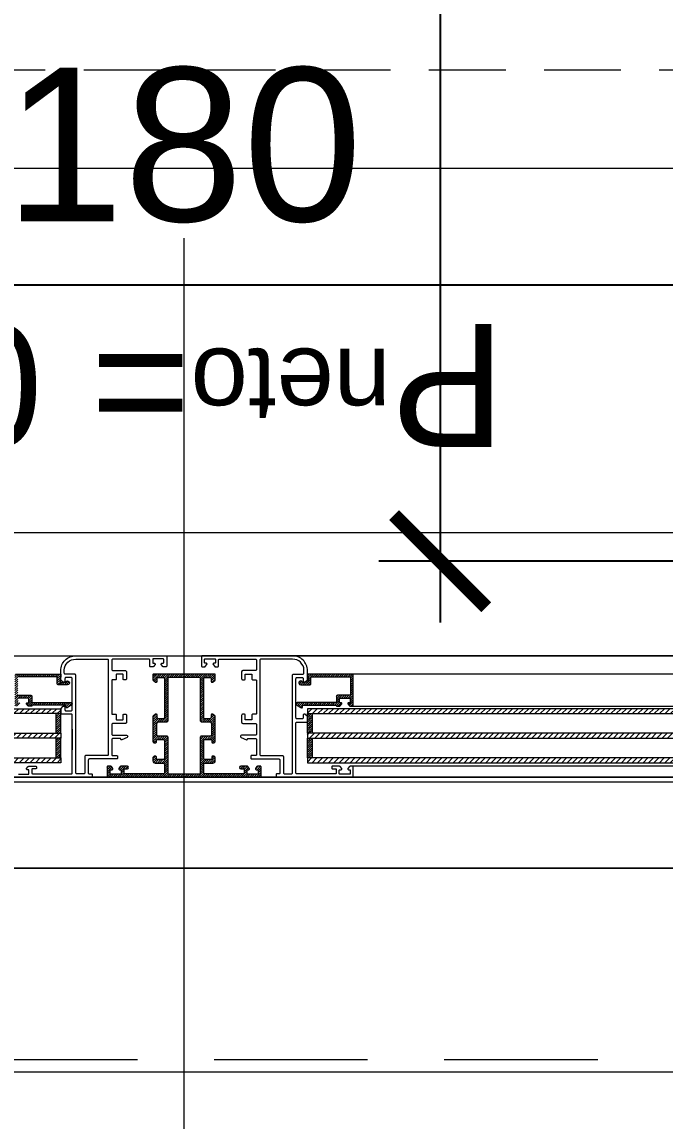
# Model space of a CAD drawing. Header units: feet. Extents: x 92587 to 97987, y -55119 to -48334.
# Drawn here: x 94881 to 94933.3, y -54207.9 to -54118.5 of the extents above; entities that cross this region are included whole.
import ezdxf

# ---------------------------------------------------------------- set-up
doc = ezdxf.new("R2010")
doc.units = ezdxf.units.FT
doc.header["$LTSCALE"] = 50
doc.header["$MEASUREMENT"] = 0
doc.linetypes.add('CACHE', pattern=[0.375, 0.25, -0.125])
doc.layers.get('0').update_dxf_attribs({"color": 8})
for name, color, linetype, lineweight in [('BETON CACHE', 4, 'CACHE', 5), ('CONSOLE ISOL.', 214, 'Continuous', 15), ('mobilimi', 8, 'Continuous', 9), ('WINDOWS', 21, 'Continuous', 5)]:
    doc.layers.add(name, color=color, linetype=linetype, lineweight=lineweight)
doc.layers.add('BORD', color=5, linetype='Continuous')
doc.layers.add('COTE 50ème', color=1, linetype='Continuous')
doc.styles.add('GENERATED_STYLE_1', font='arial.ttf')
doc.styles.add('RS_TXT_50', font='arial.ttf', dxfattribs={"height": 12.5})
doc.dimstyles.new('RS_50CM_LINEAIRE', dxfattribs={"dimscale": 5, "dimtxt": 12.5, "dimasz": 1.5, "dimexe": 1, "dimexo": 2.5, "dimgap": 1, "dimtad": 1, "dimdec": 1, "dimrnd": 0.5, "dimdsep": 46, "dimtxsty": 'RS_TXT_50', "dimblk1": 'ARCHTICK', "dimblk2": 'ARCHTICK', "dimsah": 1, "dimcen": 2.5, "dimdle": 1, "dimclrt": 4, "dimadec": 0, "dimazin": 2, "dimtfac": 1, "dimtdec": 1, "dimtix": 1, "dimtmove": 2, "dimatfit": 3, "dimfxl": 1, "dimtolj": 1, "dimtzin": 0, "dimarcsym": 0})
pattern_1 = [(135, (-46708.70849, -43852.52553), (-0.08838834765, -0.08838834765), [])]
pattern_2 = [(135, (-46708.9128, -43852.52553), (-0.2209708691, -0.2209708691), [])]

# ---------------------------------------------------------------- blocks, each defined once
blk = doc.blocks.new('DRITARE POS 2')
at = {"layer": 'WINDOWS'}
h = blk.add_hatch(dxfattribs=at)
h.set_pattern_fill('ANSI31', color=140, scale=2.5, angle=450)
h.set_pattern_definition(pattern_2)
h.paths.add_polyline_path([(-8.709, -80.013), (-8.712, -12.576), (-8.312, -12.576), (-8.309, -80.013)])
h.paths.add_polyline_path([(-6.709, -80.013), (-6.712, -12.576), (-6.312, -12.576), (-6.309, -80.013)])
h.paths.add_polyline_path([(-4.712, -80.018), (-4.712, -12.581), (-4.312, -12.581), (-4.312, -80.018)])
at = {"layer": 'WINDOWS', "transparency": 33554559}
h = blk.add_hatch(dxfattribs=at)
h.set_pattern_fill('ANSI31', color=140, angle=450)
h.set_pattern_definition([(135, (-46708.90849, -43835.52553), (-0.08838834765, -0.08838834765), [])])
h.paths.add_polyline_path([(-6.712, -12.576), (-8.312, -12.576), (-8.312, -12.976), (-6.712, -12.976)])
h.paths.add_polyline_path([(-4.712, -12.576), (-6.312, -12.576), (-6.312, -12.976), (-4.712, -12.976)])
h.paths.add_polyline_path([(-6.709, -79.613), (-8.309, -79.613), (-8.309, -80.013), (-6.709, -80.013)])
h.paths.add_polyline_path([(-4.709, -79.613), (-6.309, -79.613), (-6.309, -80.013), (-4.709, -80.013)])
h = blk.add_hatch(dxfattribs=at)
h.set_pattern_fill('ANSI31', color=256, angle=450)
h.set_pattern_definition(pattern_1)
h.paths.add_polyline_path([(-1.493, -76.331, 0.414214), (-1.549, -76.275), (-4.056, -76.275, 0.414214), (-4.112, -76.331), (-4.112, -76.536, 0.250765), (-4.087, -76.582), (-3.919, -76.713, 0.599022), (-3.832, -76.667), (-3.832, -76.592, -0.414214), (-3.776, -76.536), (-3.515, -76.536, -0.414214), (-3.459, -76.592), (-3.459, -77.339, -0.414214), (-3.515, -77.395), (-3.776, -77.395, -0.414214), (-3.832, -77.339), (-3.832, -77.264, 0.599022), (-3.919, -77.217), (-4.087, -77.348, 0.250765), (-4.112, -77.395), (-4.112, -77.6, 0.414214), (-4.056, -77.656), (-4.019, -77.656), (-4.019, -80.344, -0.414214), (-4.075, -80.4), (-4.149, -80.4, 0.603122), (-4.226, -80.546), (-3.984, -80.901, 0.737396), (-3.813, -80.848), (-3.813, -77.712, -0.414214), (-3.757, -77.656), (-3.309, -77.656, 0.414214), (-3.216, -77.563), (-3.216, -76.555, -0.414214), (-3.16, -76.499), (-1.811, -76.499, -0.414214), (-1.717, -76.592), (-1.717, -79.635, -0.414214), (-1.811, -79.728), (-2.277, -79.728, 0.414214), (-2.371, -79.821), (-2.371, -80.559, 1.657435), (-2.122, -80.428, -0.247394), (-2.147, -80.382), (-2.147, -80.008, -0.414214), (-2.091, -79.952), (-1.736, -79.952), (-1.736, -80.008), (-1.493, -80.008), (-1.493, -79.952)])
at = {"layer": 'WINDOWS'}
h = blk.add_hatch(dxfattribs=at)
h.set_pattern_fill('ANSI31', color=256, angle=450)
h.set_pattern_definition(pattern_1)
h.paths.add_polyline_path([(-9.613, -85.221, -0.414214), (-9.557, -85.165), (-9.259, -85.165, -0.414214), (-9.203, -85.221), (-9.203, -85.436, 1), (-8.997, -85.436), (-8.997, -84.904, 0.250765), (-9.022, -84.857), (-9.19, -84.745, 0.599022), (-9.277, -84.792), (-9.277, -84.866, -0.414214), (-9.333, -84.922), (-9.595, -84.922, -0.414214), (-9.651, -84.866), (-9.651, -84.082, -0.414214), (-9.595, -84.026), (-9.333, -84.026, -0.414214), (-9.277, -84.082), (-9.277, -84.194, 0.599022), (-9.19, -84.241), (-9.022, -84.129, 0.250765), (-8.997, -84.082), (-8.997, -83.84, 0.414214), (-9.053, -83.784), (-9.837, -83.784, 0.414214), (-9.893, -83.84), (-9.893, -90.056), (-9.893, -96.272, 0.414214), (-9.837, -96.328), (-9.053, -96.328, 0.414214), (-8.997, -96.272), (-8.997, -96.029, 0.250765), (-9.022, -95.982), (-9.19, -95.87, 0.599022), (-9.277, -95.917), (-9.277, -96.029, -0.414214), (-9.333, -96.085), (-9.595, -96.085, -0.414214), (-9.651, -96.029), (-9.651, -95.245, -0.414214), (-9.595, -95.189), (-9.333, -95.189, -0.414214), (-9.277, -95.245), (-9.277, -95.32, 0.599022), (-9.19, -95.366), (-9.022, -95.254, 0.250765), (-8.997, -95.208), (-8.997, -94.676, 1), (-9.203, -94.676), (-9.203, -94.89, -0.414214), (-9.259, -94.946), (-9.557, -94.946, -0.414214), (-9.613, -94.89), (-9.613, -91.717, -0.414214), (-9.557, -91.661), (-8.829, -91.661, -0.414214), (-8.736, -91.754), (-8.736, -92.408, 0.414214), (-8.549, -92.594), (-8.293, -92.594, 0.198912), (-8.253, -92.578), (-8.192, -92.517, 0.198912), (-8.176, -92.478), (-8.176, -92.37, 0.414214), (-8.232, -92.314), (-8.4, -92.314, -0.414214), (-8.456, -92.258), (-8.456, -91.754, -0.414214), (-8.363, -91.661), (-6.907, -91.661, -0.414214), (-6.813, -91.754), (-6.813, -92.258, -0.414214), (-6.869, -92.314), (-7.037, -92.314, 0.414214), (-7.093, -92.37), (-7.093, -92.478, 0.198912), (-7.077, -92.517), (-7.016, -92.578, 0.198912), (-6.977, -92.594), (-4.97, -92.594, 0.198912), (-4.93, -92.578), (-4.776, -92.424, 0.198912), (-4.76, -92.384), (-4.76, -92.314, 0.414214), (-4.816, -92.258), (-5.003, -92.258, -0.340481), (-5.133, -92.165), (-5.133, -91.754, -0.414214), (-5.04, -91.661), (-1.867, -91.661, -0.414214), (-1.773, -91.754), (-1.773, -92.165, -0.414214), (-1.867, -92.258), (-2.091, -92.258, 0.414214), (-2.147, -92.314), (-2.147, -92.384, 0.198912), (-2.13, -92.424), (-1.976, -92.578, 0.198912), (-1.937, -92.594), (-1.549, -92.594, 0.414214), (-1.493, -92.538), (-1.493, -90.056), (-1.493, -87.573, 0.414214), (-1.549, -87.517), (-1.937, -87.517, 0.198912), (-1.976, -87.533), (-2.13, -87.687, 0.198912), (-2.147, -87.727), (-2.147, -87.797, 0.414214), (-2.091, -87.853), (-1.867, -87.853, -0.414214), (-1.773, -87.946), (-1.773, -88.357, -0.414214), (-1.867, -88.45), (-5.04, -88.45, -0.414214), (-5.133, -88.357), (-5.133, -87.946, -0.340481), (-5.003, -87.853), (-4.816, -87.853, 0.414214), (-4.76, -87.797), (-4.76, -87.727, 0.198912), (-4.776, -87.687), (-4.93, -87.533, 0.198912), (-4.97, -87.517), (-6.977, -87.517, 0.198912), (-7.016, -87.533), (-7.077, -87.594, 0.198912), (-7.093, -87.633), (-7.093, -87.741, 0.414214), (-7.037, -87.797), (-6.869, -87.797, -0.414214), (-6.813, -87.853), (-6.813, -88.357, -0.414214), (-6.907, -88.45), (-8.363, -88.45, -0.414214), (-8.456, -88.357), (-8.456, -87.853, -0.414214), (-8.4, -87.797), (-8.232, -87.797, 0.414214), (-8.176, -87.741), (-8.176, -87.633, 0.198912), (-8.192, -87.594), (-8.253, -87.533, 0.198912), (-8.293, -87.517), (-8.549, -87.517, 0.414214), (-8.736, -87.704), (-8.736, -88.357, -0.414214), (-8.829, -88.45), (-9.557, -88.45, -0.414214), (-9.613, -88.394)])
h.paths.add_polyline_path([(-9.557, -88.73), (-6.627, -88.73), (-6.533, -88.637), (-6.533, -87.89), (-6.44, -87.797), (-5.507, -87.797), (-5.413, -87.89), (-5.413, -88.637), (-5.32, -88.73), (-1.829, -88.73), (-1.773, -88.786), (-1.773, -90.056), (-1.773, -91.325), (-1.829, -91.381), (-5.32, -91.381), (-5.413, -91.474), (-5.413, -92.221), (-5.507, -92.314), (-6.44, -92.314), (-6.533, -92.221), (-6.533, -91.474), (-6.627, -91.381), (-9.557, -91.381), (-9.613, -91.325), (-9.613, -90.056), (-9.613, -88.786)], flags=16)
at = {"layer": 'WINDOWS', "transparency": 33554559}
h = blk.add_hatch(dxfattribs=at)
h.set_pattern_fill('ANSI31', color=256, angle=450)
h.set_pattern_definition(pattern_1)
h.paths.add_polyline_path([(-1.493, -100.159), (-1.493, -100.103), (-1.736, -100.103), (-1.736, -100.159), (-2.091, -100.159, -0.414214), (-2.147, -100.103), (-2.147, -99.73, -0.247394), (-2.122, -99.683, 1.657435), (-2.371, -99.553), (-2.371, -100.29, 0.414214), (-2.277, -100.383), (-1.811, -100.383, -0.414214), (-1.717, -100.477), (-1.717, -103.519, -0.414214), (-1.811, -103.613), (-3.16, -103.613, -0.414214), (-3.216, -103.557), (-3.216, -102.549, 0.414214), (-3.309, -102.455), (-3.757, -102.455, -0.414214), (-3.813, -102.399), (-3.813, -99.263, 0.737396), (-3.984, -99.21), (-4.226, -99.565, 0.603122), (-4.149, -99.711), (-4.075, -99.711, -0.414214), (-4.019, -99.767), (-4.019, -102.455), (-4.056, -102.455, 0.414214), (-4.112, -102.511), (-4.112, -102.716, 0.250765), (-4.087, -102.763), (-3.919, -102.894, 0.599022), (-3.832, -102.847), (-3.832, -102.773, -0.414214), (-3.776, -102.717), (-3.515, -102.717, -0.414214), (-3.459, -102.773), (-3.459, -103.519, -0.414214), (-3.515, -103.575), (-3.776, -103.575, -0.414214), (-3.832, -103.519), (-3.832, -103.445, 0.599022), (-3.919, -103.398), (-4.087, -103.529, 0.250765), (-4.112, -103.575), (-4.112, -103.781, 0.414214), (-4.056, -103.837), (-1.549, -103.837, 0.414214), (-1.493, -103.781)])
at = {"layer": 'WINDOWS'}
h = blk.add_hatch(dxfattribs=at)
h.set_pattern_fill('ANSI31', color=140, scale=2.5, angle=450)
h.set_pattern_definition(pattern_2)
h.paths.add_polyline_path([(-8.712, -100.093), (-8.712, -167.424), (-8.312, -167.424), (-8.312, -100.093)])
h.paths.add_polyline_path([(-6.712, -100.093), (-6.712, -167.424), (-6.312, -167.424), (-6.312, -100.093)])
h.paths.add_polyline_path([(-4.712, -100.093), (-4.712, -167.419), (-4.312, -167.419), (-4.312, -100.093)])
at = {"layer": 'WINDOWS', "transparency": 33554559}
h = blk.add_hatch(dxfattribs=at)
h.set_pattern_fill('ANSI31', color=140, angle=450)
h.set_pattern_definition([(135, (-46708.90849, -43869.52553), (-0.08838834765, -0.08838834765), [])])
h.paths.add_polyline_path([(-6.712, -167.424), (-8.312, -167.424), (-8.312, -167.024), (-6.712, -167.024)])
h.paths.add_polyline_path([(-4.712, -167.424), (-6.312, -167.424), (-6.312, -167.024), (-4.712, -167.024)])
h.paths.add_polyline_path([(-6.712, -100.493), (-8.312, -100.493), (-8.312, -100.093), (-6.712, -100.093)])
h.paths.add_polyline_path([(-4.712, -100.493), (-6.312, -100.493), (-6.312, -100.093), (-4.712, -100.093)])
at = {"layer": 'WINDOWS', "color": 165, "linetype": 'CACHE'}
blk.add_line((-32.898, -180), (-32.898, 0), dxfattribs=at)
at = {"layer": 'WINDOWS'}
for p, q in [((-0.009, -11.478), (-0.001, -81.187)), ((-5.983, -80.946), (-7.663, -80.946)), ((-0.009, -168.522), (-0.001, -98.924)), ((-9.893, -163.72), (-9.893, -103.776)), ((-9.002, -163.741), (-8.997, -103.776)), ((-4.112, -103.781), (-4.116, -163.741)), ((-1.498, -163.741), (-1.493, -103.781))]:
    blk.add_line(p, q, dxfattribs=at)
at = {"layer": 'WINDOWS', "color": 165}
blk.add_line((-61.993, -90.056), (34.007, -90.056), dxfattribs=at)
for points in [[(-9.898, 0), (-9.898, -180), (-33.898, -180), (-33.898, 0)], [(-10.298, -179.6), (-10.298, -0.4), (-9.898, 0), (-9.898, -180)], [(0, 0), (0, -180), (10, -180), (10, 0)]]:
    blk.add_lwpolyline(points, close=True, dxfattribs=at)
at = {"layer": 'WINDOWS'}
for points in [[(-9.898, -180), (-9.898, 0), (0, 0), (0, -180)], [(-1.773, -90.056), (-1.773, -88.786), (-1.829, -88.73), (-5.32, -88.73), (-5.413, -88.637), (-5.413, -87.89), (-5.507, -87.797), (-6.44, -87.797), (-6.533, -87.89), (-6.533, -88.637), (-6.627, -88.73), (-9.557, -88.73), (-9.613, -88.786), (-9.613, -90.056), (-9.613, -91.325), (-9.557, -91.381), (-6.627, -91.381), (-6.533, -91.474), (-6.533, -92.221), (-6.44, -92.314), (-5.507, -92.314), (-5.413, -92.221), (-5.413, -91.474), (-5.32, -91.381), (-1.829, -91.381), (-1.773, -91.325)]]:
    blk.add_lwpolyline(points, close=True, dxfattribs=at)
at = {"layer": 'WINDOWS', "color": 140}
for points in [[(-8.709, -80.013), (-8.712, -12.576), (-8.312, -12.576), (-8.309, -80.013)], [(-6.709, -80.013), (-6.712, -12.576), (-6.312, -12.576), (-6.309, -80.013)], [(-4.712, -80.018), (-4.712, -12.581), (-4.312, -12.581), (-4.312, -80.018)], [(-6.709, -79.613), (-8.309, -79.613), (-8.309, -80.013), (-6.709, -80.013)], [(-4.709, -79.613), (-6.309, -79.613), (-6.309, -80.013), (-4.709, -80.013)], [(-8.712, -100.093), (-8.712, -167.424), (-8.312, -167.424), (-8.312, -100.093)], [(-6.712, -100.493), (-8.312, -100.493), (-8.312, -100.093), (-6.712, -100.093)], [(-6.712, -100.093), (-6.712, -167.424), (-6.312, -167.424), (-6.312, -100.093)], [(-4.712, -100.493), (-6.312, -100.493), (-6.312, -100.093), (-4.712, -100.093)], [(-4.712, -100.093), (-4.712, -167.419), (-4.312, -167.419), (-4.312, -100.093)]]:
    blk.add_lwpolyline(points, close=True, dxfattribs=at)
at = {"layer": 'WINDOWS'}
for points in [[(-9.651, -76.578), (-9.651, -77.362, 0.414214), (-9.595, -77.418), (-9.333, -77.418, 0.414214), (-9.277, -77.362), (-9.277, -77.269, -0.599022), (-9.19, -77.222), (-9.022, -77.353, -0.250765), (-8.997, -77.4), (-8.997, -77.978, -0.414214), (-9.053, -78.034), (-9.147, -78.034, -0.414214), (-9.203, -77.978), (-9.203, -77.717, 0.414214), (-9.259, -77.661), (-9.557, -77.661, 0.414214), (-9.613, -77.717), (-9.613, -80.89, 0.414214), (-9.557, -80.946), (-4.821, -80.946, 0.414214), (-4.765, -80.89), (-4.765, -80.069, -0.414214), (-4.709, -80.013), (-4.321, -80.013, -0.198912), (-4.282, -80.029), (-4.128, -80.183, -0.198912), (-4.112, -80.223), (-4.112, -80.293, -0.414214), (-4.168, -80.349), (-4.392, -80.349, 0.414214), (-4.485, -80.442), (-4.485, -80.853, 0.414214), (-4.392, -80.946), (-1.867, -80.946, 0.414214), (-1.773, -80.853), (-1.773, -80.442, 0.414214), (-1.867, -80.349), (-2.091, -80.349, -0.414214), (-2.147, -80.293), (-2.147, -80.223, -0.198912), (-2.13, -80.183), (-1.976, -80.029, -0.198912), (-1.937, -80.013), (-1.213, -80.013, -0.414214), (0, -81.226), (0, -88.581, -0.414214), (-0.056, -88.637), (-0.84, -88.637, -0.414214), (-0.896, -88.581), (-0.896, -88.376, -0.250765), (-0.871, -88.329), (-0.703, -88.198, -0.599022), (-0.616, -88.245), (-0.616, -88.338, 0.414214), (-0.56, -88.394), (-0.299, -88.394, 0.414214), (-0.243, -88.338), (-0.243, -87.554, 0.414214), (-0.299, -87.498), (-0.56, -87.498, 0.414214), (-0.616, -87.554), (-0.616, -87.648, -0.599022), (-0.703, -87.694), (-0.871, -87.564, -0.250765), (-0.896, -87.517), (-0.896, -87.312, -0.414214), (-0.84, -87.256), (-0.336, -87.256, 0.414214), (-0.28, -87.2), (-0.28, -84.25, 0.414214), (-0.373, -84.157), (-1.12, -84.157, 0.414214), (-1.213, -84.25), (-1.213, -85.277, -0.414214), (-1.307, -85.37), (-1.867, -85.37, -0.414214), (-1.96, -85.277), (-1.96, -85.146, -0.414214), (-1.904, -85.09), (-1.549, -85.09, 0.414214), (-1.493, -85.034), (-1.493, -84.586, 0.414214), (-1.549, -84.53), (-1.904, -84.53, -0.414214), (-1.96, -84.474), (-1.96, -84.213, 0.414214), (-2.016, -84.157), (-4.704, -84.157, 0.414214), (-4.76, -84.213), (-4.76, -84.474, -0.414214), (-4.816, -84.53), (-5.171, -84.53, 0.414214), (-5.227, -84.586), (-5.227, -85.034, 0.414214), (-5.171, -85.09), (-4.816, -85.09, -0.414214), (-4.76, -85.146), (-4.76, -85.277, -0.414214), (-4.853, -85.37), (-5.413, -85.37, -0.414214), (-5.507, -85.277), (-5.507, -84.25, 0.414214), (-5.6, -84.157), (-6.384, -84.157, 0.414214), (-6.477, -84.25), (-6.477, -85.37, -0.809546), (-6.656, -85.408), (-6.846, -84.982, -0.543142), (-6.795, -84.904, 0.414214), (-6.739, -84.848), (-6.739, -84.25, 0.414214), (-6.832, -84.157), (-8.064, -84.157, 0.414214), (-8.12, -84.213), (-8.12, -84.568, -0.414214), (-8.176, -84.624), (-8.344, -84.624, -0.414214), (-8.4, -84.568), (-8.4, -82.346, 0.414214), (-8.493, -82.253), (-9.557, -82.253, 0.414214), (-9.613, -82.309), (-9.613, -82.514, -0.414214), (-9.669, -82.57), (-9.837, -82.57, -0.414214), (-9.893, -82.514), (-9.893, -76.336, -0.414214)], [(-3.216, -76.555), (-3.216, -77.563, -0.414214), (-3.309, -77.656), (-3.757, -77.656, 0.414214), (-3.813, -77.712), (-3.813, -80.848, -0.737396), (-3.984, -80.901), (-4.226, -80.546, -0.603122), (-4.149, -80.4), (-4.075, -80.4, 0.414214), (-4.019, -80.344), (-4.019, -77.656), (-4.056, -77.656, -0.414214), (-4.112, -77.6), (-4.112, -77.395, -0.250765), (-4.087, -77.348), (-3.919, -77.217, -0.599022), (-3.832, -77.264), (-3.832, -77.339, 0.414214), (-3.776, -77.395), (-3.515, -77.395, 0.414214), (-3.459, -77.339), (-3.459, -76.592, 0.414214)], [(-1.493, -76.331), (-1.493, -79.952), (-1.493, -80.008), (-1.736, -80.008), (-1.736, -79.952), (-2.091, -79.952, 0.414214), (-2.147, -80.008), (-2.147, -80.382, 0.247394), (-2.122, -80.428, -1.657435), (-2.371, -80.559), (-2.371, -79.821, -0.414214), (-2.277, -79.728), (-1.811, -79.728, 0.414214), (-1.717, -79.635), (-1.717, -76.592, 0.414214)]]:
    blk.add_lwpolyline(points, format="xyb", dxfattribs=at)
for points in [[(-1.493, -80.386, -0.414214), (-1.4, -80.293), (-1.176, -80.293), (-1.176, -80.293, -0.414214), (-0.28, -81.226), (-0.28, -83.821, -0.414214), (-0.336, -83.877), (-8.064, -83.877, -0.414214), (-8.12, -83.821), (-8.12, -82.066, 0.414214), (-8.213, -81.973), (-9.52, -81.973, -0.414214), (-9.613, -81.88), (-9.613, -81.32, -0.414214), (-9.52, -81.226), (-1.587, -81.226, 0.414214), (-1.493, -81.133)], [(-1.493, -90.056), (-1.493, -87.573, 0.414214), (-1.549, -87.517), (-1.937, -87.517, 0.198912), (-1.976, -87.533), (-2.13, -87.687, 0.198912), (-2.147, -87.727), (-2.147, -87.797, 0.414214), (-2.091, -87.853), (-1.867, -87.853, -0.414214), (-1.773, -87.946), (-1.773, -88.357, -0.414214), (-1.867, -88.45), (-5.04, -88.45, -0.414214), (-5.133, -88.357), (-5.133, -87.946, -0.340481), (-5.003, -87.853), (-4.816, -87.853, 0.414214), (-4.76, -87.797), (-4.76, -87.727, 0.198912), (-4.776, -87.687), (-4.93, -87.533, 0.198912), (-4.97, -87.517), (-6.977, -87.517, 0.198912), (-7.016, -87.533), (-7.077, -87.594, 0.198912), (-7.093, -87.633), (-7.093, -87.741, 0.414214), (-7.037, -87.797), (-6.869, -87.797, -0.414214), (-6.813, -87.853), (-6.813, -88.357, -0.414214), (-6.907, -88.45), (-8.363, -88.45, -0.414214), (-8.456, -88.357), (-8.456, -87.853, -0.414214), (-8.4, -87.797), (-8.232, -87.797, 0.414214), (-8.176, -87.741), (-8.176, -87.633, 0.198912), (-8.192, -87.594), (-8.253, -87.533, 0.198912), (-8.293, -87.517), (-8.549, -87.517, 0.414214), (-8.736, -87.704), (-8.736, -88.357, -0.414214), (-8.829, -88.45), (-9.557, -88.45, -0.414214), (-9.613, -88.394), (-9.613, -85.221, -0.414214), (-9.557, -85.165), (-9.259, -85.165, -0.414214), (-9.203, -85.221), (-9.203, -85.436, 1), (-8.997, -85.436), (-8.997, -84.904, 0.250765), (-9.022, -84.857), (-9.19, -84.745, 0.599022), (-9.277, -84.792), (-9.277, -84.866, -0.414214), (-9.333, -84.922), (-9.595, -84.922, -0.414214), (-9.651, -84.866), (-9.651, -84.082, -0.414214), (-9.595, -84.026), (-9.333, -84.026, -0.414214), (-9.277, -84.082), (-9.277, -84.194, 0.599022), (-9.19, -84.241), (-9.022, -84.129, 0.250765), (-8.997, -84.082), (-8.997, -83.84, 0.414214), (-9.053, -83.784), (-9.837, -83.784, 0.414214), (-9.893, -83.84), (-9.893, -90.056), (-9.893, -96.272, 0.414214), (-9.837, -96.328), (-9.053, -96.328, 0.414214), (-8.997, -96.272), (-8.997, -96.029, 0.250765), (-9.022, -95.982), (-9.19, -95.87, 0.599022), (-9.277, -95.917), (-9.277, -96.029, -0.414214), (-9.333, -96.085), (-9.595, -96.085, -0.414214), (-9.651, -96.029), (-9.651, -95.245, -0.414214), (-9.595, -95.189), (-9.333, -95.189, -0.414214), (-9.277, -95.245), (-9.277, -95.32, 0.599022), (-9.19, -95.366), (-9.022, -95.254, 0.250765), (-8.997, -95.208), (-8.997, -94.676, 1), (-9.203, -94.676), (-9.203, -94.89, -0.414214), (-9.259, -94.946), (-9.557, -94.946, -0.414214), (-9.613, -94.89), (-9.613, -91.717, -0.414214), (-9.557, -91.661), (-8.829, -91.661, -0.414214), (-8.736, -91.754), (-8.736, -92.408, 0.414214), (-8.549, -92.594), (-8.293, -92.594, 0.198912), (-8.253, -92.578), (-8.192, -92.517, 0.198912), (-8.176, -92.478), (-8.176, -92.37, 0.414214), (-8.232, -92.314), (-8.4, -92.314, -0.414214), (-8.456, -92.258), (-8.456, -91.754, -0.414214), (-8.363, -91.661), (-6.907, -91.661, -0.414214), (-6.813, -91.754), (-6.813, -92.258, -0.414214), (-6.869, -92.314), (-7.037, -92.314, 0.414214), (-7.093, -92.37), (-7.093, -92.478, 0.198912), (-7.077, -92.517), (-7.016, -92.578, 0.198912), (-6.977, -92.594), (-4.97, -92.594, 0.198912), (-4.93, -92.578), (-4.776, -92.424, 0.198912), (-4.76, -92.384), (-4.76, -92.314, 0.414214), (-4.816, -92.258), (-5.003, -92.258, -0.340481), (-5.133, -92.165), (-5.133, -91.754, -0.414214), (-5.04, -91.661), (-1.867, -91.661, -0.414214), (-1.773, -91.754), (-1.773, -92.165, -0.414214), (-1.867, -92.258), (-2.091, -92.258, 0.414214), (-2.147, -92.314), (-2.147, -92.384, 0.198912), (-2.13, -92.424), (-1.976, -92.578, 0.198912), (-1.937, -92.594), (-1.549, -92.594, 0.414214), (-1.493, -92.538)], [(0, -91.53, 0.414214), (-0.056, -91.474), (-0.84, -91.474, 0.414214), (-0.896, -91.53), (-0.896, -91.736, 0.250765), (-0.871, -91.782), (-0.703, -91.913, 0.599022), (-0.616, -91.866), (-0.616, -91.773, -0.414214), (-0.56, -91.717), (-0.299, -91.717, -0.414214), (-0.243, -91.773), (-0.243, -92.557, -0.414214), (-0.299, -92.613), (-0.56, -92.613, -0.414214), (-0.616, -92.557), (-0.616, -92.464, 0.599022), (-0.703, -92.417), (-0.871, -92.548, 0.250765), (-0.896, -92.594), (-0.896, -92.8, 0.414214), (-0.84, -92.856), (-0.336, -92.856, -0.414214), (-0.28, -92.912), (-0.28, -95.861, -0.414214), (-0.373, -95.954), (-1.12, -95.954, -0.414214), (-1.213, -95.861), (-1.213, -94.834, 0.414214), (-1.307, -94.741), (-1.867, -94.741, 0.414214), (-1.96, -94.834), (-1.96, -94.965, 0.414214), (-1.904, -95.021), (-1.549, -95.021, -0.414214), (-1.493, -95.077), (-1.493, -95.525, -0.414214), (-1.549, -95.581), (-1.904, -95.581, 0.414214), (-1.96, -95.637), (-1.96, -95.898, -0.414214), (-2.016, -95.954), (-4.704, -95.954, -0.414214), (-4.76, -95.898), (-4.76, -95.637, 0.414214), (-4.816, -95.581), (-5.171, -95.581, -0.414214), (-5.227, -95.525), (-5.227, -95.077, -0.414214), (-5.171, -95.021), (-4.816, -95.021, 0.414214), (-4.76, -94.965), (-4.76, -94.834, 0.414214), (-4.853, -94.741), (-5.413, -94.741, 0.414214), (-5.507, -94.834), (-5.507, -95.861, -0.414214), (-5.6, -95.954), (-6.384, -95.954, -0.414214), (-6.477, -95.861), (-6.477, -94.741, 0.809546), (-6.656, -94.703), (-6.846, -95.129, 0.543142), (-6.795, -95.208, -0.414214), (-6.739, -95.264), (-6.739, -95.861, -0.414214), (-6.832, -95.954), (-8.064, -95.954, -0.414214), (-8.12, -95.898), (-8.12, -95.544, 0.414214), (-8.176, -95.488), (-8.344, -95.488, 0.414214), (-8.4, -95.544), (-8.4, -97.765, -0.414214), (-8.493, -97.858), (-9.557, -97.858, -0.414214), (-9.613, -97.802), (-9.613, -97.597, 0.414214), (-9.669, -97.541), (-9.837, -97.541, 0.414214), (-9.893, -97.597), (-9.893, -103.776, 0.414214), (-9.837, -103.832), (-9.053, -103.832, 0.414214), (-8.997, -103.776), (-8.997, -103.57, 0.250765), (-9.022, -103.524), (-9.19, -103.393, 0.599022), (-9.277, -103.44), (-9.277, -103.533, -0.414214), (-9.333, -103.589), (-9.595, -103.589, -0.414214), (-9.651, -103.533), (-9.651, -102.749, -0.414214), (-9.595, -102.693), (-9.333, -102.693, -0.414214), (-9.277, -102.749), (-9.277, -102.842, 0.599022), (-9.19, -102.889), (-9.022, -102.758, 0.250765), (-8.997, -102.712), (-8.997, -102.133, 0.414214), (-9.053, -102.077), (-9.147, -102.077, 0.414214), (-9.203, -102.133), (-9.203, -102.394, -0.414214), (-9.259, -102.45), (-9.557, -102.45, -0.414214), (-9.613, -102.394), (-9.613, -99.221, -0.414214), (-9.557, -99.165), (-5.469, -99.165, -0.414214), (-5.413, -99.221), (-5.413, -100.042, 0.414214), (-5.357, -100.098), (-4.97, -100.098, 0.198912), (-4.93, -100.082), (-4.776, -99.928, 0.198912), (-4.76, -99.888), (-4.76, -99.818, 0.414214), (-4.816, -99.762), (-5.04, -99.762, -0.414214), (-5.133, -99.669), (-5.133, -99.258, -0.414214), (-5.04, -99.165), (-1.867, -99.165, -0.414214), (-1.773, -99.258), (-1.773, -99.669, -0.414214), (-1.867, -99.762), (-2.091, -99.762, 0.414214), (-2.147, -99.818), (-2.147, -99.888, 0.198912), (-2.13, -99.928), (-1.976, -100.082, 0.198912), (-1.937, -100.098), (-1.213, -100.098, 0.414214), (0, -98.885)], [(-1.493, -99.725, 0.414214), (-1.4, -99.818), (-1.176, -99.818), (-1.176, -99.818, 0.414214), (-0.28, -98.885), (-0.28, -96.29, 0.414214), (-0.336, -96.234), (-8.064, -96.234, 0.414214), (-8.12, -96.29), (-8.12, -98.045, -0.414214), (-8.213, -98.138), (-9.52, -98.138, 0.414214), (-9.613, -98.232), (-9.613, -98.792, 0.414214), (-9.52, -98.885), (-1.587, -98.885, -0.414214), (-1.493, -98.978)], [(-1.736, -100.159), (-2.091, -100.159, -0.414214), (-2.147, -100.103), (-2.147, -99.73, -0.247394), (-2.122, -99.683, 1.657435), (-2.371, -99.553), (-2.371, -100.29, 0.414214), (-2.277, -100.383), (-1.811, -100.383, -0.414214), (-1.717, -100.477), (-1.717, -103.519, -0.414214), (-1.811, -103.613), (-3.16, -103.613, -0.414214), (-3.216, -103.557), (-3.216, -102.549, 0.414214), (-3.309, -102.455), (-3.757, -102.455, -0.414214), (-3.813, -102.399), (-3.813, -99.263, 0.737396), (-3.984, -99.21), (-4.226, -99.565, 0.603122), (-4.149, -99.711), (-4.075, -99.711, -0.414214), (-4.019, -99.767), (-4.019, -102.455), (-4.056, -102.455, 0.414214), (-4.112, -102.511), (-4.112, -102.716, 0.250765), (-4.087, -102.763), (-3.919, -102.894, 0.599022), (-3.832, -102.847), (-3.832, -102.773, -0.414214), (-3.776, -102.717), (-3.515, -102.717, -0.414214), (-3.459, -102.773), (-3.459, -103.519, -0.414214), (-3.515, -103.575), (-3.776, -103.575, -0.414214), (-3.832, -103.519), (-3.832, -103.445, 0.599022), (-3.919, -103.398), (-4.087, -103.529, 0.250765), (-4.112, -103.575), (-4.112, -103.781, 0.414214), (-4.056, -103.837), (-1.549, -103.837, 0.414214), (-1.493, -103.781), (-1.493, -100.159), (-1.493, -100.103), (-1.736, -100.103)]]:
    blk.add_lwpolyline(points, format="xyb", close=True, dxfattribs=at)
at = {"layer": 'WINDOWS', "color": 165, "insert": (27.147, -116.217), "char_height": 10, "attachment_point": 7, "rotation": 90, "style": 'GENERATED_STYLE_1'}
blk.add_mtext('\\A1;\\pt0;P{\\H0.6x;neto}= 0', dxfattribs=at)
blk = doc.blocks.new('_ArchTick')
at = {"color": 0, "linetype": 'ByBlock', "const_width": 0.15}
blk.add_lwpolyline([(-0.5, -0.5), (0.5, 0.5)], dxfattribs=at)
blk = doc.blocks.new('*D1779')
at = {"layer": 'COTE 50ème', "color": 0, "lineweight": -2, "ltscale": 0.5, "transparency": 16777216}
for p, q in [((94804.111, -54199.862), (94804.111, -54297.362)), ((94984.111, -54199.862), (94984.111, -54297.362)), ((94799.111, -54292.362), (94989.111, -54292.362))]:
    blk.add_line(p, q, dxfattribs=at)
at = {"layer": 'Defpoints', "color": 0, "ltscale": 0.5, "transparency": 16777216}
for p in [(94804.111, -54187.362), (94984.111, -54187.362), (94984.111, -54292.362)]:
    blk.add_point(p, dxfattribs=at)
at = {"layer": 'COTE 50ème', "color": 0, "lineweight": -2, "ltscale": 0.5, "transparency": 16777216, "xscale": 7.5, "yscale": 7.5, "zscale": 7.5, "rotation": 180}
blk.add_blockref('_ArchTick', (94804.111, -54292.362), dxfattribs=at)
at = {"layer": 'COTE 50ème', "color": 0, "lineweight": -2, "ltscale": 0.5, "transparency": 16777216, "xscale": 7.5, "yscale": 7.5, "zscale": 7.5}
blk.add_blockref('_ArchTick', (94984.111, -54292.362), dxfattribs=at)
at = {"layer": 'COTE 50ème', "color": 4, "lineweight": 5, "ltscale": 0.5, "transparency": 16777216, "char_height": 12.5, "attachment_point": 5, "style": 'RS_TXT_50'}
for s, insert in [('\\A1;180', (94894.111, -54280.98)), ('\\A1;240', (94894.111, -54303.744))]:
    blk.add_mtext(s, dxfattribs=dict(at, insert=insert))
blk = doc.blocks.new('*D1804')
at = {"layer": 'COTE 50ème', "color": 0, "lineweight": -2, "ltscale": 0.5, "transparency": 16777216}
for p, q in [((94724.111, -54199.862), (94724.111, -54337.362)), ((95349.111, -54199.863), (95349.111, -54337.362)), ((94719.111, -54332.362), (95354.111, -54332.362))]:
    blk.add_line(p, q, dxfattribs=at)
at = {"layer": 'Defpoints', "color": 0, "ltscale": 0.5, "transparency": 16777216}
for p in [(94724.111, -54187.362), (95349.111, -54187.363), (95349.111, -54332.362)]:
    blk.add_point(p, dxfattribs=at)
at = {"layer": 'COTE 50ème', "color": 0, "lineweight": -2, "ltscale": 0.5, "transparency": 16777216, "xscale": 7.5, "yscale": 7.5, "zscale": 7.5, "rotation": 180}
blk.add_blockref('_ArchTick', (94724.111, -54332.362), dxfattribs=at)
at = {"layer": 'COTE 50ème', "color": 0, "lineweight": -2, "ltscale": 0.5, "transparency": 16777216, "xscale": 7.5, "yscale": 7.5, "zscale": 7.5}
blk.add_blockref('_ArchTick', (95349.111, -54332.362), dxfattribs=at)
at = {"layer": 'COTE 50ème', "color": 4, "lineweight": 5, "ltscale": 0.5, "transparency": 16777216, "insert": (95036.611, -54320.98), "char_height": 12.5, "attachment_point": 5, "style": 'RS_TXT_50'}
blk.add_mtext('\\A1;625', dxfattribs=at)
blk = doc.blocks.new('*D1808')
at = {"layer": 'COTE 50ème', "color": 0, "lineweight": -2, "ltscale": 0.5, "transparency": 16777216}
for p, q in [((94514.111, -54084.862), (94514.111, -54377.362)), ((96914.111, -54084.862), (96914.111, -54377.362)), ((94509.111, -54372.362), (96919.111, -54372.362))]:
    blk.add_line(p, q, dxfattribs=at)
at = {"layer": 'Defpoints', "color": 0, "ltscale": 0.5, "transparency": 16777216}
for p in [(94514.111, -54072.362), (96914.111, -54072.362), (96914.111, -54372.362)]:
    blk.add_point(p, dxfattribs=at)
at = {"layer": 'COTE 50ème', "color": 0, "lineweight": -2, "ltscale": 0.5, "transparency": 16777216, "xscale": 7.5, "yscale": 7.5, "zscale": 7.5, "rotation": 180}
blk.add_blockref('_ArchTick', (94514.111, -54372.362), dxfattribs=at)
at = {"layer": 'COTE 50ème', "color": 0, "lineweight": -2, "ltscale": 0.5, "transparency": 16777216, "xscale": 7.5, "yscale": 7.5, "zscale": 7.5}
blk.add_blockref('_ArchTick', (96914.111, -54372.362), dxfattribs=at)
at = {"layer": 'COTE 50ème', "color": 4, "lineweight": 5, "ltscale": 0.5, "transparency": 16777216, "insert": (95714.111, -54360.98), "char_height": 12.5, "attachment_point": 5, "style": 'RS_TXT_50'}
blk.add_mtext('\\A1;2400', dxfattribs=at)
blk = doc.blocks.new('*D1483')
at = {"layer": 'COTE 50ème', "color": 0, "lineweight": -2, "ltscale": 0.5, "transparency": 16777216}
for p, q in [((94804.111, -54149.862), (94804.111, -54134.9)), ((94984.111, -54149.862), (94984.111, -54134.9)), ((94989.111, -54139.9), (94799.111, -54139.9))]:
    blk.add_line(p, q, dxfattribs=at)
at = {"layer": 'Defpoints', "color": 0, "ltscale": 0.5, "transparency": 16777216}
for p in [(94804.111, -54139.9), (94804.111, -54162.362), (94984.111, -54162.362)]:
    blk.add_point(p, dxfattribs=at)
at = {"layer": 'COTE 50ème', "color": 0, "lineweight": -2, "ltscale": 0.5, "transparency": 16777216, "xscale": 7.5, "yscale": 7.5, "zscale": 7.5, "rotation": 180}
blk.add_blockref('_ArchTick', (94804.111, -54139.9), dxfattribs=at)
at = {"layer": 'COTE 50ème', "color": 0, "lineweight": -2, "ltscale": 0.5, "transparency": 16777216, "xscale": 7.5, "yscale": 7.5, "zscale": 7.5}
blk.add_blockref('_ArchTick', (94984.111, -54139.9), dxfattribs=at)
at = {"layer": 'COTE 50ème', "color": 4, "lineweight": 5, "ltscale": 0.5, "transparency": 16777216, "insert": (94894.111, -54128.518), "char_height": 12.5, "attachment_point": 5, "style": 'RS_TXT_50'}
blk.add_mtext('\\A1;180', dxfattribs=at)
blk = doc.blocks.new('*D1626')
at = {"layer": 'COTE 50ème', "color": 0, "lineweight": -2, "ltscale": 0.5, "transparency": 16777216}
for p, q in [((94915.017, -53757.362), (94915.017, -54167.362)), ((94928.611, -53762.362), (94910.017, -53762.362)), ((94971.611, -54162.362), (94910.017, -54162.362))]:
    blk.add_line(p, q, dxfattribs=at)
at = {"layer": 'Defpoints', "color": 0, "ltscale": 0.5, "transparency": 16777216}
for p in [(94941.111, -53762.362), (94915.017, -54162.362), (94984.111, -54162.362)]:
    blk.add_point(p, dxfattribs=at)
at = {"layer": 'COTE 50ème', "color": 0, "lineweight": -2, "ltscale": 0.5, "transparency": 16777216, "xscale": 7.5, "yscale": 7.5, "zscale": 7.5}
for p, rotation in [((94915.017, -53762.362), 90), ((94915.017, -54162.362), 270)]:
    blk.add_blockref('_ArchTick', p, dxfattribs=dict(at, rotation=rotation))
at = {"layer": 'COTE 50ème', "color": 4, "lineweight": 5, "ltscale": 0.5, "transparency": 16777216, "insert": (94903.635, -53962.362), "char_height": 12.5, "attachment_point": 5, "rotation": 90, "style": 'RS_TXT_50'}
blk.add_mtext('\\A1;400', dxfattribs=at)

msp = doc.modelspace()

# ---------------------------------------------------------------- linework, layer by layer
at = {"layer": 'BETON CACHE', "lineweight": 5, "ltscale": 0.5}
msp.add_lwpolyline([(94614.111, -54122.362), (96814.111, -54122.362), (96814.111, -52057.362), (94614.111, -52057.362)], close=True, dxfattribs=at)
at = {"layer": 'BORD', "lineweight": 5, "ltscale": 0.5}
msp.add_lwpolyline([(94614.111, -52462.362), (94614.111, -53782.362), (94514.111, -53782.362), (94514.111, -54057.362), (94614.111, -54057.362), (94614.111, -54122.362), (94724.111, -54122.362), (94724.111, -54187.362), (95349.111, -54187.362), (95349.111, -54122.362), (96079.111, -54122.362), (96079.111, -54187.362), (96704.111, -54187.362), (96704.111, -54122.362), (96814.111, -54122.362), (96814.111, -54057.362), (96914.111, -54057.362), (96914.111, -53782.362), (96814.111, -53782.362), (96814.111, -52462.362)], dxfattribs=at)
at = {"layer": 'CONSOLE ISOL.'}
msp.add_lwpolyline([(94614.111, -53122.362), (95309.111, -53122.362), (95309.111, -52902.362), (95449.111, -52902.362), (95449.111, -53272.362), (95714.111, -53272.362), (95714.111, -54122.362), (95349.111, -54122.362), (95349.111, -54187.362), (94724.111, -54187.362), (94724.111, -54122.362), (94614.111, -54122.362), (94614.111, -54057.362), (94514.111, -54057.362), (94514.111, -53782.362), (94614.111, -53782.362)], close=True, dxfattribs=at)
msp.add_lwpolyline([(94614.111, -53122.362), (95309.111, -53122.362), (95309.111, -52902.362), (95449.111, -52902.362), (95449.111, -53272.362), (95714.111, -53272.362), (95714.111, -54122.362), (95349.111, -54122.362), (95349.111, -54187.362), (94724.111, -54187.362), (94724.111, -54122.362), (94614.111, -54122.362), (94614.111, -54057.362), (94514.111, -54057.362), (94514.111, -53782.362), (94614.111, -53782.362)], close=True, dxfattribs=at)
at = {"layer": 'mobilimi'}
msp.add_lwpolyline([(95038.4, -54060.362, 0.414214), (95028.4, -54050.362), (94968.4, -54050.362, 0.414214), (94963.4, -54055.362, 0.414214), (94958.4, -54050.362), (94908.4, -54050.362, 0.414214), (94903.4, -54055.362, 0.414214), (94898.4, -54050.362), (94838.4, -54050.362, 0.414214), (94828.4, -54060.362), (94828.4, -54120.362, 0.414214), (94838.4, -54130.362), (95028.4, -54130.362, 0.414214), (95038.4, -54120.362)], format="xyb", close=True, dxfattribs=at)

# ---------------------------------------------------------------- block references
at = {"lineweight": 5, "rotation": 90.00000000000001}
msp.add_blockref('DRITARE POS 2', (94804.111, -54170.062), dxfattribs=at)

# ---------------------------------------------------------------- dimensions: what is measured, and where the dimension line sits
at = {"layer": 'COTE 50ème', "lineweight": 5, "ltscale": 0.5}
dim = msp.add_linear_dim(base=(94915.017, -54162.362), p1=(94941.111, -53762.362), p2=(94984.111, -54162.362), angle=90, dimstyle='RS_50CM_LINEAIRE', dxfattribs=at)
dim.commit()
dim.dimension.update_dxf_attribs({"geometry": '*D1626', "text_midpoint": (94903.635, -53962.362)})
for base, p1, p2, picture, middle in [((96914.111, -54372.362), (94514.111, -54072.362), (96914.111, -54072.362), '*D1808', (95714.111, -54360.98)), ((94804.111, -54139.9), (94984.111, -54162.362), (94804.111, -54162.362), '*D1483', (94894.111, -54128.518)), ((95349.111, -54332.362), (94724.111, -54187.362), (95349.111, -54187.363), '*D1804', (95036.611, -54320.98))]:
    dim = msp.add_linear_dim(base=base, p1=p1, p2=p2, dimstyle='RS_50CM_LINEAIRE', dxfattribs=at)
    dim.commit()
    dim.dimension.update_dxf_attribs({"geometry": picture, "text_midpoint": middle})
dim = msp.add_linear_dim(base=(94984.111, -54292.362), p1=(94804.111, -54187.362), p2=(94984.111, -54187.362), text='<>\\X240', dimstyle='RS_50CM_LINEAIRE', dxfattribs=at)
dim.commit()
dim.dimension.update_dxf_attribs({"geometry": '*D1779', "text_midpoint": (94894.111, -54292.362)})

doc.saveas('drawing.dxf')
